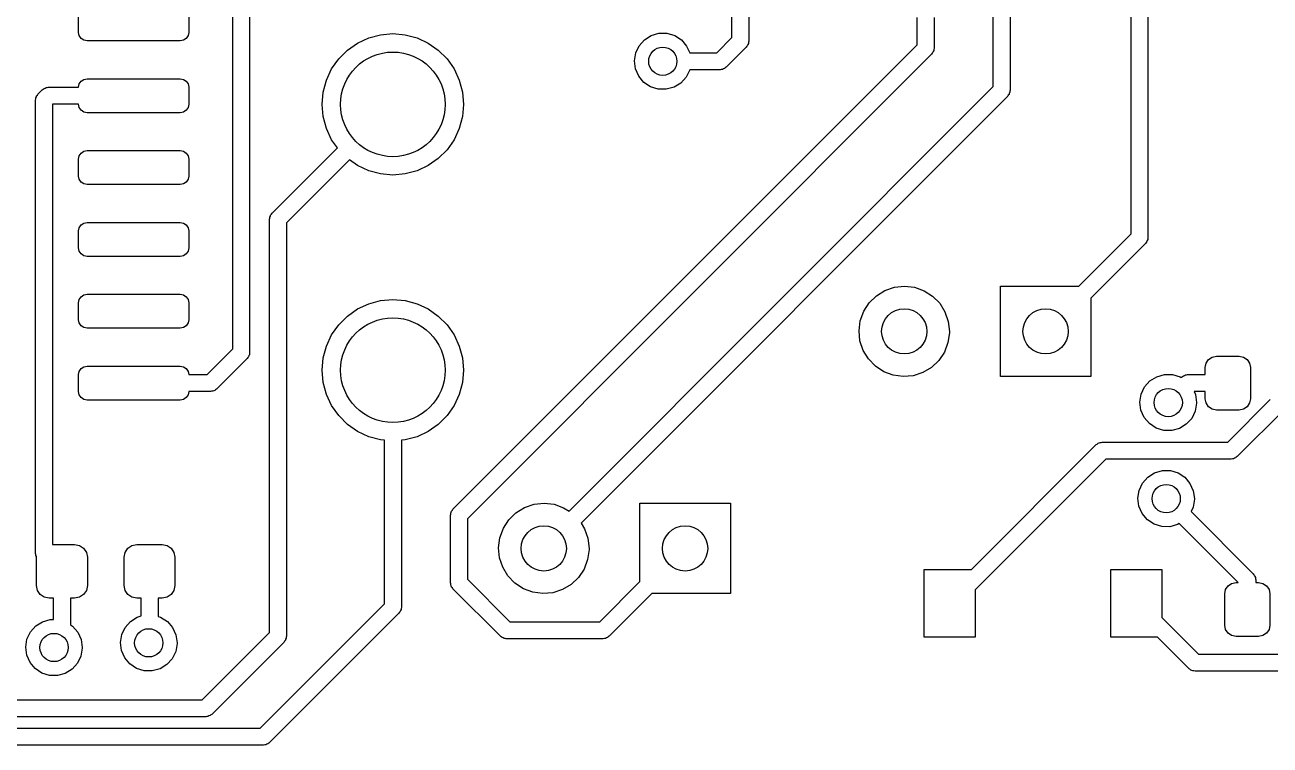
# Model space of a CAD drawing. Extents: x 74 to 208, y -143 to -31.
# Drawn here: x 172.56 to 194.59, y -143.41 to -130.68 of the extents above; entities that cross this region are included whole.
import ezdxf

# ---------------------------------------------------------------- set-up
doc = ezdxf.new("R2010")
doc.units = 0
doc.layers.add('BLACK', color=7, linetype='CONTINUOUS')

msp = doc.modelspace()

# ---------------------------------------------------------------- linework, layer by layer
at = {"layer": 'BLACK', "linetype": 'CONTINUOUS'}
for p, q in [((189.69, -131.767), (189.69, -127.039)), ((185.066, -130.901), (185.066, -127.115)), ((185.366, -127.177), (185.366, -130.964)), ((189.99, -127.101), (189.99, -131.829)), ((192.128, -134.369), (192.128, -127.846)), ((192.428, -127.783), (192.428, -134.431)), ((176.236, -136.404), (176.236, -128.296)), ((176.536, -128.358), (176.536, -136.466)), ((173.509, -130.808), (173.509, -130.508)), ((175.459, -130.508), (175.459, -130.808)), ((188.343, -131.027), (188.343, -130.544)), ((188.643, -130.544), (188.643, -131.089)), ((173.52, -130.865), (173.509, -130.808)), ((175.459, -130.808), (175.447, -130.865)), ((178.853, -130.849), (179.07, -130.83)), ((179.07, -130.83), (179.287, -130.849)), ((183.641, -130.862), (183.777, -130.823)), ((183.777, -130.823), (183.919, -130.823)), ((183.919, -130.823), (184.055, -130.864)), ((173.553, -130.914), (173.52, -130.865)), ((173.601, -130.946), (173.553, -130.914)), ((173.659, -130.958), (173.601, -130.946)), ((175.309, -130.958), (173.659, -130.958)), ((175.366, -130.946), (175.309, -130.958)), ((175.415, -130.914), (175.366, -130.946)), ((175.447, -130.865), (175.415, -130.914)), ((178.267, -131.122), (178.445, -130.997)), ((178.445, -130.997), (178.642, -130.905)), ((178.642, -130.905), (178.853, -130.849)), ((179.287, -130.849), (179.498, -130.905)), ((179.498, -130.905), (179.695, -130.997)), ((179.695, -130.997), (179.873, -131.122)), ((180.132, -139.238), (188.343, -131.027)), ((183.367, -131.172), (183.427, -131.043)), ((183.427, -131.043), (183.521, -130.937)), ((183.521, -130.937), (183.641, -130.862)), ((184.055, -130.864), (184.174, -130.941)), ((184.174, -130.941), (184.266, -131.049)), ((184.266, -131.049), (184.321, -131.168)), ((184.799, -131.168), (185.066, -130.901)), ((185.332, -131.053), (185.322, -131.07)), ((185.346, -131.039), (185.332, -131.053)), ((185.351, -131.02), (185.346, -131.039)), ((185.36, -131.002), (185.351, -131.02)), ((185.366, -130.964), (185.36, -130.983)), ((185.36, -130.983), (185.36, -131.002)), ((177.987, -131.455), (178.112, -131.277)), ((178.112, -131.277), (178.267, -131.122)), ((179.873, -131.122), (180.028, -131.277)), ((180.028, -131.277), (180.153, -131.455)), ((188.599, -131.195), (180.388, -139.407)), ((183.345, -131.312), (183.367, -131.172)), ((184.321, -131.168), (184.799, -131.168)), ((185.322, -131.07), (184.967, -131.424)), ((188.609, -131.178), (188.599, -131.195)), ((188.623, -131.164), (188.609, -131.178)), ((188.628, -131.145), (188.623, -131.164)), ((188.638, -131.128), (188.628, -131.145)), ((188.643, -131.089), (188.638, -131.108)), ((188.638, -131.108), (188.638, -131.128)), ((177.895, -131.652), (177.987, -131.455)), ((180.153, -131.455), (180.245, -131.652)), ((183.364, -131.452), (183.345, -131.312)), ((183.421, -131.582), (183.364, -131.452)), ((184.322, -131.47), (184.26, -131.598)), ((184.861, -131.468), (184.322, -131.468)), ((184.322, -131.468), (184.322, -131.47)), ((184.88, -131.463), (184.861, -131.468)), ((184.9, -131.463), (184.88, -131.463)), ((184.917, -131.453), (184.9, -131.463)), ((184.936, -131.448), (184.917, -131.453)), ((184.95, -131.434), (184.936, -131.448)), ((184.967, -131.424), (184.95, -131.434)), ((173.509, -131.778), (173.52, -131.72)), ((173.52, -131.72), (173.553, -131.672)), ((173.553, -131.672), (173.601, -131.639)), ((173.601, -131.639), (173.659, -131.628)), ((173.659, -131.628), (175.309, -131.628)), ((175.309, -131.628), (175.366, -131.639)), ((175.366, -131.639), (175.415, -131.672)), ((175.415, -131.672), (175.447, -131.72)), ((175.447, -131.72), (175.459, -131.778)), ((177.839, -131.863), (177.895, -131.652)), ((180.245, -131.652), (180.301, -131.863)), ((183.512, -131.691), (183.421, -131.582)), ((183.63, -131.769), (183.512, -131.691)), ((184.165, -131.703), (184.044, -131.777)), ((184.26, -131.598), (184.165, -131.703)), ((172.763, -131.948), (172.768, -131.929)), ((172.768, -131.929), (172.782, -131.915)), ((172.782, -131.915), (172.792, -131.898)), ((172.792, -131.898), (172.868, -131.822)), ((172.868, -131.822), (172.885, -131.812)), ((172.885, -131.812), (172.899, -131.798)), ((172.899, -131.798), (172.918, -131.793)), ((172.918, -131.793), (172.935, -131.783)), ((172.935, -131.783), (172.955, -131.783)), ((172.955, -131.783), (172.974, -131.778)), ((172.974, -131.778), (173.509, -131.778)), ((175.459, -131.778), (175.459, -132.078)), ((177.82, -132.08), (177.839, -131.863)), ((180.301, -131.863), (180.32, -132.08)), ((182.186, -139.27), (189.69, -131.767)), ((189.946, -131.935), (182.399, -139.482)), ((183.765, -131.812), (183.63, -131.769)), ((183.907, -131.814), (183.765, -131.812)), ((184.044, -131.777), (183.907, -131.814)), ((189.956, -131.918), (189.946, -131.935)), ((189.97, -131.904), (189.956, -131.918)), ((189.975, -131.885), (189.97, -131.904)), ((189.984, -131.868), (189.975, -131.885)), ((189.99, -131.829), (189.984, -131.848)), ((189.984, -131.848), (189.984, -131.868)), ((172.748, -132.004), (172.753, -131.985)), ((172.748, -140.018), (172.748, -132.004)), ((172.753, -131.965), (172.763, -131.948)), ((172.753, -131.985), (172.753, -131.965)), ((173.509, -132.078), (173.048, -132.078)), ((173.048, -132.078), (173.048, -139.86)), ((173.52, -132.135), (173.509, -132.078)), ((173.553, -132.184), (173.52, -132.135)), ((175.447, -132.135), (175.415, -132.184)), ((175.459, -132.078), (175.447, -132.135)), ((177.839, -132.297), (177.82, -132.08)), ((180.32, -132.08), (180.301, -132.297)), ((173.601, -132.216), (173.553, -132.184)), ((173.659, -132.228), (173.601, -132.216)), ((175.309, -132.228), (173.659, -132.228)), ((175.366, -132.216), (175.309, -132.228)), ((175.415, -132.184), (175.366, -132.216)), ((177.895, -132.508), (177.839, -132.297)), ((180.301, -132.297), (180.245, -132.508)), ((177.987, -132.705), (177.895, -132.508)), ((180.245, -132.508), (180.153, -132.705)), ((178.089, -132.849), (177.987, -132.705)), ((180.153, -132.705), (180.028, -132.883)), ((173.509, -133.048), (173.52, -132.99)), ((173.52, -132.99), (173.553, -132.942)), ((173.553, -132.942), (173.601, -132.909)), ((173.601, -132.909), (173.659, -132.898)), ((173.659, -132.898), (175.309, -132.898)), ((175.309, -132.898), (175.366, -132.909)), ((175.366, -132.909), (175.415, -132.942)), ((175.415, -132.942), (175.447, -132.99)), ((175.447, -132.99), (175.459, -133.048)), ((176.932, -134.006), (178.089, -132.849)), ((179.873, -133.038), (179.695, -133.163)), ((180.028, -132.883), (179.873, -133.038)), ((173.509, -133.348), (173.509, -133.048)), ((175.459, -133.048), (175.459, -133.348)), ((178.301, -133.061), (177.188, -134.174)), ((178.445, -133.163), (178.301, -133.061)), ((178.642, -133.255), (178.445, -133.163)), ((178.853, -133.311), (178.642, -133.255)), ((179.498, -133.255), (179.287, -133.311)), ((179.695, -133.163), (179.498, -133.255)), ((173.52, -133.405), (173.509, -133.348)), ((173.553, -133.454), (173.52, -133.405)), ((173.601, -133.486), (173.553, -133.454)), ((173.659, -133.498), (173.601, -133.486)), ((175.366, -133.486), (175.309, -133.498)), ((175.415, -133.454), (175.366, -133.486)), ((175.447, -133.405), (175.415, -133.454)), ((175.459, -133.348), (175.447, -133.405)), ((179.07, -133.33), (178.853, -133.311)), ((179.287, -133.311), (179.07, -133.33)), ((175.309, -133.498), (173.659, -133.498)), ((176.888, -134.112), (176.893, -134.093)), ((176.888, -141.416), (176.888, -134.112)), ((176.893, -134.073), (176.903, -134.056)), ((176.893, -134.093), (176.893, -134.073)), ((176.903, -134.056), (176.908, -134.037)), ((176.908, -134.037), (176.922, -134.023)), ((176.922, -134.023), (176.932, -134.006)), ((173.509, -134.318), (173.52, -134.26)), ((173.509, -134.618), (173.509, -134.318)), ((173.52, -134.26), (173.553, -134.212)), ((173.553, -134.212), (173.601, -134.179)), ((173.601, -134.179), (173.659, -134.168)), ((173.659, -134.168), (175.309, -134.168)), ((175.309, -134.168), (175.366, -134.179)), ((175.366, -134.179), (175.415, -134.212)), ((175.415, -134.212), (175.447, -134.26)), ((175.447, -134.26), (175.459, -134.318)), ((175.459, -134.318), (175.459, -134.618)), ((177.188, -134.174), (177.188, -141.478)), ((191.203, -135.293), (192.128, -134.369)), ((192.384, -134.537), (191.416, -135.505)), ((192.394, -134.52), (192.384, -134.537)), ((192.408, -134.506), (192.394, -134.52)), ((192.413, -134.487), (192.408, -134.506)), ((192.423, -134.47), (192.413, -134.487)), ((192.428, -134.431), (192.423, -134.45)), ((192.423, -134.45), (192.423, -134.47)), ((173.52, -134.675), (173.509, -134.618)), ((173.553, -134.724), (173.52, -134.675)), ((173.601, -134.756), (173.553, -134.724)), ((173.659, -134.768), (173.601, -134.756)), ((175.309, -134.768), (173.659, -134.768)), ((175.366, -134.756), (175.309, -134.768)), ((175.415, -134.724), (175.366, -134.756)), ((175.447, -134.675), (175.415, -134.724)), ((175.459, -134.618), (175.447, -134.675)), ((173.553, -135.482), (173.601, -135.449)), ((173.601, -135.449), (173.659, -135.438)), ((173.659, -135.438), (175.309, -135.438)), ((175.309, -135.438), (175.366, -135.449)), ((175.366, -135.449), (175.415, -135.482)), ((187.496, -135.588), (187.623, -135.463)), ((187.623, -135.463), (187.775, -135.369)), ((187.775, -135.369), (187.944, -135.312)), ((187.944, -135.312), (188.121, -135.293)), ((188.121, -135.293), (188.298, -135.314)), ((188.298, -135.314), (188.466, -135.374)), ((188.466, -135.374), (188.617, -135.47)), ((189.816, -136.893), (189.816, -135.293)), ((189.816, -135.293), (191.203, -135.293)), ((173.509, -135.588), (173.52, -135.53)), ((173.509, -135.888), (173.509, -135.588)), ((173.52, -135.53), (173.553, -135.482)), ((175.415, -135.482), (175.447, -135.53)), ((175.447, -135.53), (175.459, -135.588)), ((175.459, -135.588), (175.459, -135.888)), ((178.445, -135.697), (178.642, -135.605)), ((178.642, -135.605), (178.853, -135.549)), ((178.853, -135.549), (179.07, -135.53)), ((179.07, -135.53), (179.287, -135.549)), ((179.287, -135.549), (179.498, -135.605)), ((179.498, -135.605), (179.695, -135.697)), ((187.399, -135.737), (187.496, -135.588)), ((188.617, -135.47), (188.743, -135.596)), ((188.743, -135.596), (188.837, -135.748)), ((191.416, -135.505), (191.416, -136.893)), ((173.52, -135.945), (173.509, -135.888)), ((175.459, -135.888), (175.447, -135.945)), ((178.112, -135.977), (178.267, -135.822)), ((178.267, -135.822), (178.445, -135.697)), ((179.695, -135.697), (179.873, -135.822)), ((179.873, -135.822), (180.028, -135.977)), ((187.316, -136.082), (187.338, -135.905)), ((187.338, -135.905), (187.399, -135.737)), ((188.837, -135.748), (188.896, -135.916)), ((173.553, -135.994), (173.52, -135.945)), ((173.601, -136.026), (173.553, -135.994)), ((173.659, -136.038), (173.601, -136.026)), ((175.309, -136.038), (173.659, -136.038)), ((175.366, -136.026), (175.309, -136.038)), ((175.415, -135.994), (175.366, -136.026)), ((175.447, -135.945), (175.415, -135.994)), ((177.987, -136.155), (178.112, -135.977)), ((180.028, -135.977), (180.153, -136.155)), ((187.333, -136.26), (187.316, -136.082)), ((188.915, -136.116), (188.89, -136.292)), ((188.896, -135.916), (188.916, -136.093)), ((188.916, -136.093), (188.915, -136.116)), ((177.895, -136.352), (177.987, -136.155)), ((180.153, -136.155), (180.245, -136.352)), ((187.389, -136.429), (187.333, -136.26)), ((188.89, -136.292), (188.827, -136.459)), ((175.782, -136.858), (176.236, -136.404)), ((176.502, -136.555), (176.492, -136.572)), ((176.516, -136.541), (176.502, -136.555)), ((176.521, -136.522), (176.516, -136.541)), ((176.531, -136.505), (176.521, -136.522)), ((176.536, -136.466), (176.531, -136.485)), ((176.531, -136.485), (176.531, -136.505)), ((177.82, -136.78), (177.839, -136.563)), ((177.839, -136.563), (177.895, -136.352)), ((180.245, -136.352), (180.301, -136.563)), ((180.301, -136.563), (180.32, -136.78)), ((187.482, -136.581), (187.389, -136.429)), ((188.827, -136.459), (188.728, -136.607)), ((193.499, -136.591), (193.564, -136.548)), ((193.564, -136.548), (193.641, -136.533)), ((193.641, -136.533), (194.041, -136.533)), ((194.041, -136.533), (194.117, -136.548)), ((194.117, -136.548), (194.182, -136.591)), ((173.52, -136.8), (173.553, -136.752)), ((173.553, -136.752), (173.601, -136.719)), ((173.601, -136.719), (173.659, -136.708)), ((173.659, -136.708), (175.309, -136.708)), ((175.309, -136.708), (175.366, -136.719)), ((175.366, -136.719), (175.415, -136.752)), ((175.415, -136.752), (175.447, -136.8)), ((176.492, -136.572), (175.95, -137.114)), ((177.839, -136.997), (177.82, -136.78)), ((180.32, -136.78), (180.301, -136.997)), ((187.606, -136.71), (187.482, -136.581)), ((187.755, -136.807), (187.606, -136.71)), ((188.599, -136.73), (188.446, -136.822)), ((188.728, -136.607), (188.599, -136.73)), ((193.441, -136.733), (193.456, -136.656)), ((193.441, -136.858), (193.441, -136.733)), ((193.456, -136.656), (193.499, -136.591)), ((194.182, -136.591), (194.225, -136.656)), ((194.225, -136.656), (194.241, -136.733)), ((194.241, -136.733), (194.241, -137.283)), ((173.509, -136.858), (173.52, -136.8)), ((173.509, -137.158), (173.509, -136.858)), ((175.447, -136.8), (175.459, -136.858)), ((175.459, -136.858), (175.782, -136.858)), ((177.895, -137.208), (177.839, -136.997)), ((180.301, -136.997), (180.245, -137.208)), ((187.922, -136.869), (187.755, -136.807)), ((188.099, -136.893), (187.922, -136.869)), ((188.276, -136.877), (188.099, -136.893)), ((188.446, -136.822), (188.276, -136.877)), ((191.416, -136.893), (189.816, -136.893)), ((192.368, -137.076), (192.462, -136.97)), ((192.462, -136.97), (192.582, -136.895)), ((192.582, -136.895), (192.718, -136.856)), ((192.718, -136.856), (192.86, -136.856)), ((192.86, -136.856), (192.996, -136.897)), ((192.996, -136.897), (193.015, -136.91)), ((193.015, -136.91), (193.023, -136.902)), ((193.023, -136.902), (193.04, -136.892)), ((193.04, -136.892), (193.054, -136.878)), ((193.054, -136.878), (193.073, -136.873)), ((193.073, -136.873), (193.091, -136.863)), ((193.091, -136.863), (193.11, -136.863)), ((193.11, -136.863), (193.129, -136.858)), ((193.129, -136.858), (193.441, -136.858)), ((173.52, -137.215), (173.509, -137.158)), ((173.553, -137.264), (173.52, -137.215)), ((175.447, -137.215), (175.415, -137.264)), ((175.459, -137.158), (175.447, -137.215)), ((175.844, -137.158), (175.459, -137.158)), ((175.863, -137.152), (175.844, -137.158)), ((175.883, -137.152), (175.863, -137.152)), ((175.9, -137.143), (175.883, -137.152)), ((175.919, -137.138), (175.9, -137.143)), ((175.933, -137.124), (175.919, -137.138)), ((175.95, -137.114), (175.933, -137.124)), ((177.987, -137.405), (177.895, -137.208)), ((180.245, -137.208), (180.153, -137.405)), ((192.286, -137.345), (192.308, -137.205)), ((192.308, -137.205), (192.368, -137.076)), ((193.441, -137.158), (193.242, -137.158)), ((193.242, -137.158), (193.266, -137.211)), ((193.266, -137.211), (193.286, -137.351)), ((193.441, -137.283), (193.441, -137.158)), ((173.601, -137.296), (173.553, -137.264)), ((173.659, -137.308), (173.601, -137.296)), ((175.309, -137.308), (173.659, -137.308)), ((175.366, -137.296), (175.309, -137.308)), ((175.415, -137.264), (175.366, -137.296)), ((178.112, -137.583), (177.987, -137.405)), ((180.153, -137.405), (180.028, -137.583)), ((192.304, -137.485), (192.286, -137.345)), ((193.286, -137.363), (193.262, -137.503)), ((193.286, -137.351), (193.286, -137.363)), ((193.456, -137.359), (193.441, -137.283)), ((193.499, -137.424), (193.456, -137.359)), ((193.564, -137.467), (193.499, -137.424)), ((193.838, -138.05), (194.591, -137.298)), ((194.182, -137.424), (194.117, -137.467)), ((194.225, -137.359), (194.182, -137.424)), ((194.241, -137.283), (194.225, -137.359)), ((178.267, -137.738), (178.112, -137.583)), ((180.028, -137.583), (179.873, -137.738)), ((192.362, -137.615), (192.304, -137.485)), ((192.453, -137.724), (192.362, -137.615)), ((193.201, -137.631), (193.105, -137.736)), ((193.262, -137.503), (193.201, -137.631)), ((193.641, -137.483), (193.564, -137.467)), ((194.041, -137.483), (193.641, -137.483)), ((194.847, -137.466), (194.007, -138.307)), ((194.117, -137.467), (194.041, -137.483)), ((178.445, -137.863), (178.267, -137.738)), ((178.642, -137.955), (178.445, -137.863)), ((179.695, -137.863), (179.498, -137.955)), ((179.873, -137.738), (179.695, -137.863)), ((192.571, -137.802), (192.453, -137.724)), ((192.706, -137.845), (192.571, -137.802)), ((192.848, -137.847), (192.706, -137.845)), ((192.985, -137.81), (192.848, -137.847)), ((193.105, -137.736), (192.985, -137.81)), ((178.853, -138.011), (178.642, -137.955)), ((178.92, -138.017), (178.853, -138.011)), ((178.92, -140.908), (178.92, -138.017)), ((179.287, -138.011), (179.22, -138.017)), ((179.22, -138.017), (179.22, -140.97)), ((179.498, -137.955), (179.287, -138.011)), ((189.308, -140.3), (191.513, -138.094)), ((191.513, -138.094), (191.531, -138.085)), ((191.531, -138.085), (191.544, -138.071)), ((191.544, -138.071), (191.564, -138.065)), ((191.564, -138.065), (191.581, -138.056)), ((191.581, -138.056), (191.6, -138.056)), ((191.6, -138.056), (191.619, -138.05)), ((191.619, -138.05), (193.838, -138.05)), ((193.976, -138.33), (193.956, -138.336)), ((193.989, -138.316), (193.976, -138.33)), ((194.007, -138.307), (193.989, -138.316)), ((191.682, -138.35), (189.37, -140.662)), ((193.901, -138.35), (191.682, -138.35)), ((193.92, -138.345), (193.901, -138.35)), ((193.939, -138.345), (193.92, -138.345)), ((193.956, -138.336), (193.939, -138.345)), ((192.332, -138.775), (192.426, -138.669)), ((192.426, -138.669), (192.546, -138.594)), ((192.546, -138.594), (192.682, -138.555)), ((192.682, -138.555), (192.824, -138.555)), ((192.824, -138.555), (192.96, -138.596)), ((192.96, -138.596), (193.079, -138.673)), ((193.079, -138.673), (193.171, -138.781)), ((192.25, -139.044), (192.272, -138.904)), ((192.272, -138.904), (192.332, -138.775)), ((193.171, -138.781), (193.23, -138.91)), ((193.23, -138.91), (193.25, -139.05)), ((181.248, -139.298), (181.4, -139.205)), ((181.4, -139.205), (181.568, -139.147)), ((181.568, -139.147), (181.746, -139.129)), ((181.746, -139.129), (181.923, -139.15)), ((181.923, -139.15), (182.091, -139.21)), ((182.091, -139.21), (182.186, -139.27)), ((183.44, -140.516), (183.44, -139.129)), ((183.44, -139.129), (185.04, -139.129)), ((185.04, -139.129), (185.04, -140.729)), ((192.268, -139.184), (192.25, -139.044)), ((192.326, -139.314), (192.268, -139.184)), ((193.226, -139.202), (193.19, -139.278)), ((193.25, -139.062), (193.226, -139.202)), ((193.25, -139.05), (193.25, -139.062)), ((180.088, -139.344), (180.094, -139.325)), ((180.088, -140.538), (180.088, -139.344)), ((180.094, -139.306), (180.103, -139.288)), ((180.094, -139.325), (180.094, -139.306)), ((180.103, -139.288), (180.108, -139.269)), ((180.108, -139.269), (180.122, -139.255)), ((180.122, -139.255), (180.132, -139.238)), ((180.388, -139.407), (180.388, -140.476)), ((181.024, -139.573), (181.12, -139.423)), ((181.12, -139.423), (181.248, -139.298)), ((192.417, -139.423), (192.326, -139.314)), ((192.535, -139.501), (192.417, -139.423)), ((193.19, -139.278), (194.291, -140.379)), ((180.963, -139.74), (181.024, -139.573)), ((182.399, -139.482), (182.462, -139.583)), ((182.462, -139.583), (182.52, -139.751)), ((192.67, -139.544), (192.535, -139.501)), ((192.812, -139.546), (192.67, -139.544)), ((192.949, -139.509), (192.812, -139.546)), ((192.978, -139.491), (192.949, -139.509)), ((194.023, -140.535), (192.978, -139.491)), ((173.048, -139.86), (173.44, -139.86)), ((173.44, -139.86), (173.526, -139.877)), ((174.454, -139.877), (174.54, -139.86)), ((174.54, -139.86), (174.99, -139.86)), ((174.99, -139.86), (175.076, -139.877)), ((180.94, -139.917), (180.963, -139.74)), ((182.52, -139.751), (182.54, -139.929)), ((172.753, -140.037), (172.748, -140.018)), ((172.753, -140.057), (172.753, -140.037)), ((172.763, -140.074), (172.753, -140.057)), ((172.765, -140.083), (172.763, -140.074)), ((172.765, -140.085), (172.765, -140.083)), ((172.765, -140.585), (172.765, -140.085)), ((173.526, -139.877), (173.599, -139.926)), ((173.599, -139.926), (173.648, -139.999)), ((173.648, -139.999), (173.665, -140.085)), ((173.665, -140.085), (173.665, -140.585)), ((174.315, -140.085), (174.332, -139.999)), ((174.315, -140.585), (174.315, -140.085)), ((174.332, -139.999), (174.381, -139.926)), ((174.381, -139.926), (174.454, -139.877)), ((175.076, -139.877), (175.149, -139.926)), ((175.149, -139.926), (175.198, -139.999)), ((175.198, -139.999), (175.215, -140.085)), ((175.215, -140.085), (175.215, -140.585)), ((180.958, -140.095), (180.94, -139.917)), ((182.54, -139.951), (182.515, -140.128)), ((182.54, -139.929), (182.54, -139.951)), ((181.014, -140.264), (180.958, -140.095)), ((181.106, -140.417), (181.014, -140.264)), ((182.452, -140.294), (182.353, -140.443)), ((182.515, -140.128), (182.452, -140.294)), ((188.47, -141.5), (188.47, -140.3)), ((188.47, -140.3), (189.308, -140.3)), ((191.77, -141.5), (191.77, -140.3)), ((191.77, -140.3), (192.67, -140.3)), ((192.67, -140.3), (192.67, -141.148)), ((180.388, -140.476), (181.139, -141.226)), ((181.23, -140.545), (181.106, -140.417)), ((182.353, -140.443), (182.224, -140.566)), ((182.73, -141.226), (183.44, -140.516)), ((193.908, -140.55), (193.985, -140.535)), ((193.985, -140.535), (194.023, -140.535)), ((194.291, -140.379), (194.301, -140.396)), ((194.301, -140.396), (194.315, -140.41)), ((194.315, -140.41), (194.32, -140.429)), ((194.32, -140.429), (194.33, -140.446)), ((194.33, -140.446), (194.33, -140.466)), ((194.33, -140.466), (194.335, -140.485)), ((194.335, -140.485), (194.335, -140.535)), ((194.335, -140.535), (194.385, -140.535)), ((194.385, -140.535), (194.462, -140.55)), ((172.782, -140.671), (172.765, -140.585)), ((172.831, -140.744), (172.782, -140.671)), ((172.904, -140.793), (172.831, -140.744)), ((173.599, -140.744), (173.526, -140.793)), ((173.648, -140.671), (173.599, -140.744)), ((173.665, -140.585), (173.648, -140.671)), ((174.332, -140.671), (174.315, -140.585)), ((174.381, -140.744), (174.332, -140.671)), ((174.454, -140.793), (174.381, -140.744)), ((175.149, -140.744), (175.076, -140.793)), ((175.198, -140.671), (175.149, -140.744)), ((175.215, -140.585), (175.198, -140.671)), ((180.094, -140.557), (180.088, -140.538)), ((180.094, -140.577), (180.094, -140.557)), ((180.103, -140.594), (180.094, -140.577)), ((180.108, -140.613), (180.103, -140.594)), ((180.122, -140.627), (180.108, -140.613)), ((180.132, -140.644), (180.122, -140.627)), ((180.971, -141.482), (180.132, -140.644)), ((181.379, -140.643), (181.23, -140.545)), ((181.547, -140.705), (181.379, -140.643)), ((181.723, -140.728), (181.547, -140.705)), ((181.901, -140.712), (181.723, -140.728)), ((182.071, -140.657), (181.901, -140.712)), ((182.224, -140.566), (182.071, -140.657)), ((183.652, -140.729), (182.898, -141.482)), ((185.04, -140.729), (183.652, -140.729)), ((189.37, -140.662), (189.37, -141.5)), ((193.785, -140.735), (193.8, -140.658)), ((193.785, -141.285), (193.785, -140.735)), ((193.8, -140.658), (193.844, -140.594)), ((193.844, -140.594), (193.908, -140.55)), ((194.462, -140.55), (194.526, -140.594)), ((194.526, -140.594), (194.57, -140.658)), ((194.57, -140.658), (194.585, -140.735)), ((194.585, -140.735), (194.585, -141.285)), ((172.99, -140.81), (172.904, -140.793)), ((173.065, -140.81), (172.99, -140.81)), ((173.065, -141.186), (173.065, -140.81)), ((173.44, -140.81), (173.365, -140.81)), ((173.365, -140.81), (173.365, -141.279)), ((173.526, -140.793), (173.44, -140.81)), ((174.54, -140.81), (174.454, -140.793)), ((174.615, -140.81), (174.54, -140.81)), ((174.615, -141.124), (174.615, -140.81)), ((174.99, -140.81), (174.915, -140.81)), ((174.915, -140.81), (174.915, -141.131)), ((175.076, -140.793), (174.99, -140.81)), ((176.722, -143.106), (178.92, -140.908)), ((179.22, -140.97), (179.215, -140.989)), ((172.871, -141.225), (173.008, -141.186)), ((173.008, -141.186), (173.065, -141.186)), ((174.428, -141.219), (174.548, -141.143)), ((174.548, -141.143), (174.615, -141.124)), ((174.915, -141.131), (174.962, -141.145)), ((174.962, -141.145), (175.081, -141.223)), ((179.176, -141.076), (176.89, -143.362)), ((179.186, -141.059), (179.176, -141.076)), ((179.2, -141.045), (179.186, -141.059)), ((179.205, -141.026), (179.2, -141.045)), ((179.215, -141.009), (179.205, -141.026)), ((179.215, -140.989), (179.215, -141.009)), ((192.67, -141.148), (193.322, -141.8)), ((172.597, -141.535), (172.658, -141.407)), ((172.658, -141.407), (172.752, -141.3)), ((172.752, -141.3), (172.871, -141.225)), ((173.365, -141.279), (173.404, -141.304)), ((173.404, -141.304), (173.497, -141.412)), ((173.497, -141.412), (173.556, -141.541)), ((174.274, -141.453), (174.334, -141.325)), ((174.334, -141.325), (174.428, -141.219)), ((175.081, -141.223), (175.173, -141.33)), ((175.173, -141.33), (175.232, -141.459)), ((175.697, -142.606), (176.888, -141.416)), ((181.139, -141.226), (182.73, -141.226)), ((193.8, -141.362), (193.785, -141.285)), ((193.844, -141.426), (193.8, -141.362)), ((194.57, -141.362), (194.526, -141.426)), ((194.585, -141.285), (194.57, -141.362)), ((172.576, -141.675), (172.597, -141.535)), ((173.556, -141.541), (173.576, -141.681)), ((174.252, -141.593), (174.274, -141.453)), ((174.27, -141.734), (174.252, -141.593)), ((175.252, -141.612), (175.228, -141.751)), ((175.232, -141.459), (175.252, -141.599)), ((175.252, -141.599), (175.252, -141.612)), ((177.144, -141.584), (175.866, -142.863)), ((177.154, -141.567), (177.144, -141.584)), ((177.168, -141.553), (177.154, -141.567)), ((177.173, -141.534), (177.168, -141.553)), ((177.183, -141.517), (177.173, -141.534)), ((177.188, -141.478), (177.183, -141.497)), ((177.183, -141.497), (177.183, -141.517)), ((180.988, -141.492), (180.971, -141.482)), ((181.002, -141.506), (180.988, -141.492)), ((181.021, -141.511), (181.002, -141.506)), ((181.038, -141.521), (181.021, -141.511)), ((181.058, -141.521), (181.038, -141.521)), ((181.077, -141.526), (181.058, -141.521)), ((182.792, -141.526), (181.077, -141.526)), ((182.811, -141.521), (182.792, -141.526)), ((182.831, -141.521), (182.811, -141.521)), ((182.848, -141.511), (182.831, -141.521)), ((182.867, -141.506), (182.848, -141.511)), ((182.881, -141.492), (182.867, -141.506)), ((182.898, -141.482), (182.881, -141.492)), ((189.37, -141.5), (188.47, -141.5)), ((192.598, -141.5), (191.77, -141.5)), ((193.154, -142.056), (192.598, -141.5)), ((193.908, -141.47), (193.844, -141.426)), ((193.985, -141.485), (193.908, -141.47)), ((194.385, -141.485), (193.985, -141.485)), ((194.462, -141.47), (194.385, -141.485)), ((194.526, -141.426), (194.462, -141.47)), ((172.594, -141.816), (172.576, -141.675)), ((172.651, -141.945), (172.594, -141.816)), ((173.552, -141.833), (173.49, -141.961)), ((173.575, -141.693), (173.552, -141.833)), ((173.576, -141.681), (173.575, -141.693)), ((174.328, -141.864), (174.27, -141.734)), ((175.228, -141.751), (175.167, -141.879)), ((193.322, -141.8), (194.87, -141.8)), ((172.742, -142.054), (172.651, -141.945)), ((172.86, -142.132), (172.742, -142.054)), ((173.395, -142.066), (173.274, -142.14)), ((173.49, -141.961), (173.395, -142.066)), ((174.419, -141.972), (174.328, -141.864)), ((174.537, -142.051), (174.419, -141.972)), ((174.672, -142.093), (174.537, -142.051)), ((174.951, -142.058), (174.814, -142.095)), ((175.071, -141.984), (174.951, -142.058)), ((175.167, -141.879), (175.071, -141.984)), ((193.171, -142.066), (193.154, -142.056)), ((193.185, -142.08), (193.171, -142.066)), ((172.996, -142.175), (172.86, -142.132)), ((173.137, -142.177), (172.996, -142.175)), ((173.274, -142.14), (173.137, -142.177)), ((174.814, -142.095), (174.672, -142.093)), ((193.204, -142.085), (193.185, -142.08)), ((193.221, -142.095), (193.204, -142.085)), ((193.241, -142.095), (193.221, -142.095)), ((193.26, -142.1), (193.241, -142.095)), ((195.021, -142.1), (193.26, -142.1)), ((156.789, -142.606), (175.697, -142.606)), ((175.76, -142.906), (156.726, -142.906)), ((175.779, -142.901), (175.76, -142.906)), ((175.798, -142.901), (175.779, -142.901)), ((175.815, -142.892), (175.798, -142.901)), ((175.835, -142.886), (175.815, -142.892)), ((175.848, -142.872), (175.835, -142.886)), ((175.866, -142.863), (175.848, -142.872)), ((155.764, -143.106), (176.722, -143.106)), ((176.84, -143.391), (176.823, -143.401)), ((176.859, -143.386), (176.84, -143.391)), ((176.873, -143.372), (176.859, -143.386)), ((176.89, -143.362), (176.873, -143.372)), ((176.784, -143.406), (155.702, -143.406)), ((176.803, -143.401), (176.784, -143.406)), ((176.823, -143.401), (176.803, -143.401))]:
    msp.add_line(p, q, dxfattribs=at)
at = {"layer": 'BLACK'}
for centre, radius in [((179.07, -132.08), 0.925), ((183.845, -131.318), 0.25), ((179.07, -136.78), 0.925), ((188.116, -136.093), 0.4), ((190.616, -136.093), 0.4), ((192.786, -137.351), 0.25), ((192.75, -139.05), 0.25), ((181.74, -139.929), 0.4), ((184.24, -139.929), 0.4), ((174.752, -141.599), 0.25), ((173.076, -141.681), 0.25)]:
    msp.add_circle(centre, radius, dxfattribs=at)

doc.saveas('drawing.dxf')
